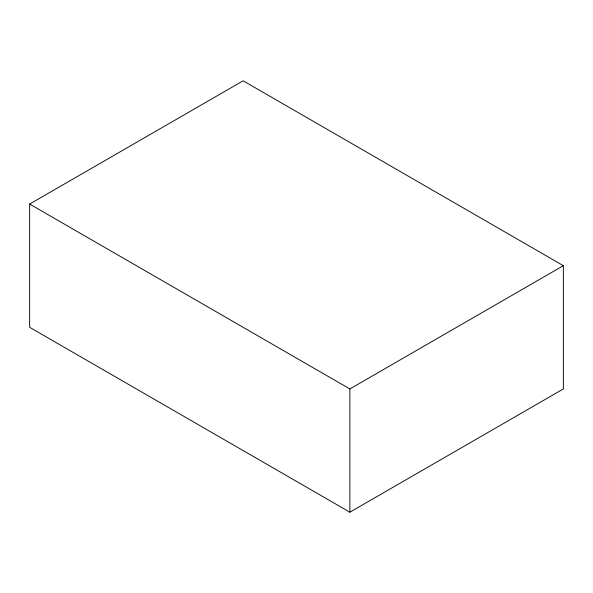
<?xml version="1.0" encoding="UTF-8"?>
<svg xmlns="http://www.w3.org/2000/svg" width="593" height="593" viewBox="0 0 593 593"><rect width="100%" height="100%" fill="white"/><g stroke="black" fill="none" stroke-linecap="round" stroke-linejoin="round"><path stroke-width="0.89" d="M29.65 204.059L243.13 80.811L563.35 265.686L563.35 388.941L349.87 512.189L29.65 327.314L29.65 204.059L349.87 388.941L563.35 265.686M349.87 388.941L349.87 512.189"/></g></svg>
